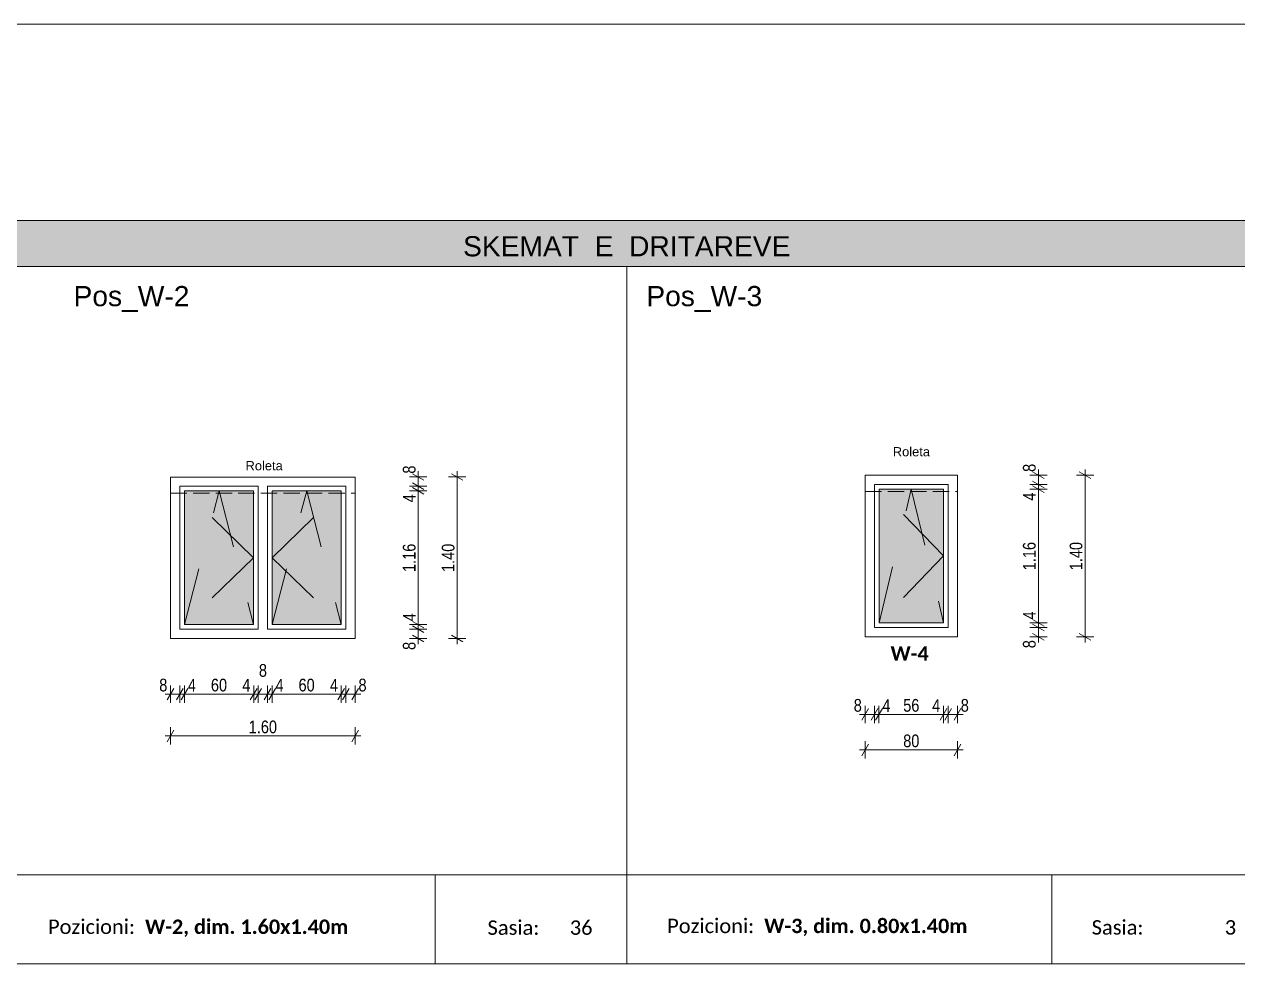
# Model space of a CAD drawing. Header units: feet. Extents: x 2825558 to 2855142, y -68908 to -43151.
# Drawn here: x 2833670 to 2844194, y -51298 to -43151 of the extents above; entities that cross this region are included whole.
import ezdxf

# ---------------------------------------------------------------- set-up
doc = ezdxf.new("R2010")
doc.units = ezdxf.units.FT
doc.header["$MEASUREMENT"] = 0
doc.linetypes.add('Hidden Line', pattern=[195.611112, 141.111112, -54.5])
doc.linetypes.add('thk_line_type', pattern=[1000, 500, -500])
doc.layers.add('Dimensioning - General', color=7, linetype='Continuous')
for name, color, linetype, lineweight in [('Dimensioning - General_Pen_No__1', 7, 'Continuous', 0), ('Lines_Pen_No__41', 7, 'Continuous', 0), ('Shell - Roof_Pen_No__21', 7, 'Continuous', 0), ('Shell - Roof_Pen_No__41', 7, 'Continuous', 0), ('Structural - Bearing_Pen_No__1', 7, 'Continuous', 0), ('Text blocks_Pen_No__1', 7, 'Continuous', 0)]:
    doc.layers.add(name, color=color, linetype=linetype, lineweight=lineweight)
for name, color, linetype, lineweight, true_color in [('Lines_Pen_No__3', 7, 'Continuous', 0, 0xff6600), ('Structural - Bearing_Pen_No__102', 7, 'Continuous', 0, 0xcccccc), ('Structural - Bearing_Pen_No__105', 7, 'Continuous', 0, 0xcae6ff)]:
    doc.layers.add(name, color=color, linetype=linetype, lineweight=lineweight, true_color=true_color)
doc.styles.add('GENERATED_STYLE_1', font='ARIALN.TTF')
doc.styles.add('GENERATED_STYLE_2', font='arial.ttf')
doc.styles.add('GENERATED_STYLE_4', font='calibrib.ttf')
doc.styles.add('GENERATED_STYLE_6', font='calibri.ttf')
doc.dimstyles.new('GENERATED_STYLE__1', dxfattribs={"dimtxt": 110.000002, "dimasz": 76, "dimexe": 0.18, "dimexo": 3, "dimgap": 0.09, "dimtad": 1, "dimlfac": 0.001, "dimzin": 0, "dimdsep": 46, "dimtxsty": 'GENERATED_STYLE_1', "dimblk": 'ARROWHEAD_2', "dimblk1": 'ARROWHEAD_2', "dimblk2": 'ARROWHEAD_2', "dimcen": 0.09, "dimclrd": 7, "dimclre": 7, "dimclrt": 7, "dimadec": 0, "dimazin": 0, "dimtfac": 1, "dimtdec": 4, "dimtmove": 0, "dimatfit": 3, "dimfxl": 1, "dimtolj": 1, "dimtzin": 0, "dimarcsym": 0})
doc.dimstyles.new('GENERATED_STYLE__2', dxfattribs={"dimtxt": 110.000002, "dimasz": 76, "dimexe": 0.18, "dimexo": 3, "dimgap": 0.09, "dimtad": 1, "dimtih": 1, "dimtoh": 1, "dimlfac": 0.001, "dimzin": 0, "dimdsep": 46, "dimtxsty": 'GENERATED_STYLE_1', "dimblk": 'ARROWHEAD_2', "dimblk1": 'ARROWHEAD_2', "dimblk2": 'ARROWHEAD_2', "dimcen": 0.09, "dimclrd": 7, "dimclre": 7, "dimclrt": 7, "dimadec": 0, "dimazin": 0, "dimtfac": 1, "dimtdec": 4, "dimtmove": 0, "dimatfit": 3, "dimfxl": 1, "dimtolj": 1, "dimtzin": 0, "dimarcsym": 0})

# ---------------------------------------------------------------- blocks, each defined once
blk = doc.blocks.new('*D17', base_point=(2247654, -76425))
at = {"layer": 'Dimensioning - General_Pen_No__1', "color": 7, "linetype": 'Continuous', "lineweight": 0, "transparency": 16777216}
for p, q in [((2837162, -48397), (2837012, -48397)), ((2837037, -48369), (2837137, -48426)), ((2837087, -48477), (2837087, -48397)), ((2837162, -48477), (2837012, -48477)), ((2837037, -48449), (2837137, -48506)), ((2837087, -48526), (2837087, -48477))]:
    blk.add_line(p, q, dxfattribs=at)
at = {"layer": 'Dimensioning - General_Pen_No__1', "color": 7, "lineweight": 0, "transparency": 16777216, "insert": (2837065, -48577), "char_height": 110, "attachment_point": 7, "rotation": 90, "style": 'GENERATED_STYLE_1'}
blk.add_mtext('\\A1;8', dxfattribs=at)
blk = doc.blocks.new('ARROWHEAD_2')
at = {"color": 0, "linetype": 'Continuous', "lineweight": 0}
for p, q in [((0, 0), (-1, 0)), ((-0.38, -0.66), (0.38, 0.66))]:
    blk.add_line(p, q, dxfattribs=at)
blk = doc.blocks.new('*D18', base_point=(2247654, -76425))
at = {"layer": 'Dimensioning - General_Pen_No__1', "color": 7, "linetype": 'Continuous', "lineweight": 0, "transparency": 16777216}
for p, q in [((2837162, -48357), (2837012, -48357)), ((2837162, -48397), (2837012, -48397)), ((2837037, -48329), (2837137, -48386)), ((2837037, -48369), (2837137, -48426)), ((2837087, -48397), (2837087, -48357))]:
    blk.add_line(p, q, dxfattribs=at)
blk = doc.blocks.new('*D19', base_point=(2247654, -76425))
at = {"layer": 'Dimensioning - General_Pen_No__1', "color": 7, "linetype": 'Continuous', "lineweight": 0, "transparency": 16777216}
for p, q in [((2837162, -47197), (2837012, -47197)), ((2837037, -47169), (2837137, -47226)), ((2837087, -48357), (2837087, -47197)), ((2837162, -48357), (2837012, -48357)), ((2837037, -48329), (2837137, -48386))]:
    blk.add_line(p, q, dxfattribs=at)
at = {"layer": 'Dimensioning - General_Pen_No__1', "color": 7, "lineweight": 0, "transparency": 16777216, "char_height": 110, "attachment_point": 7, "rotation": 90, "style": 'GENERATED_STYLE_1'}
for s, insert in [('\\A1;4', (2837065, -47297)), ('\\A1;1.16', (2837065, -47901)), ('\\A1;4', (2837065, -48328))]:
    blk.add_mtext(s, dxfattribs=dict(at, insert=insert))
blk = doc.blocks.new('*D20', base_point=(2247654, -76425))
at = {"layer": 'Dimensioning - General_Pen_No__1', "color": 7, "linetype": 'Continuous', "lineweight": 0, "transparency": 16777216}
for p, q in [((2837037, -47129), (2837137, -47186)), ((2837162, -47157), (2837012, -47157)), ((2837162, -47197), (2837012, -47197)), ((2837037, -47169), (2837137, -47226)), ((2837087, -47197), (2837087, -47157))]:
    blk.add_line(p, q, dxfattribs=at)
blk = doc.blocks.new('*D21', base_point=(2247654, -76425))
at = {"layer": 'Dimensioning - General_Pen_No__1', "color": 7, "linetype": 'Continuous', "lineweight": 0, "transparency": 16777216}
for p, q in [((2837087, -47077), (2837087, -47028)), ((2837162, -47077), (2837012, -47077)), ((2837137, -47106), (2837037, -47049)), ((2837037, -47129), (2837137, -47186)), ((2837087, -47157), (2837087, -47077)), ((2837162, -47157), (2837012, -47157))]:
    blk.add_line(p, q, dxfattribs=at)
at = {"layer": 'Dimensioning - General_Pen_No__1', "color": 7, "lineweight": 0, "transparency": 16777216, "insert": (2837065, -47048), "char_height": 110, "attachment_point": 7, "rotation": 90, "style": 'GENERATED_STYLE_1'}
blk.add_mtext('\\A1;8', dxfattribs=at)
blk = doc.blocks.new('*D22', base_point=(2247654, -76425))
at = {"layer": 'Dimensioning - General_Pen_No__1', "color": 7, "linetype": 'Continuous', "lineweight": 0, "transparency": 16777216}
for p, q in [((2837425, -47077), (2837425, -47028)), ((2837500, -47077), (2837350, -47077)), ((2837475, -47106), (2837375, -47049)), ((2837425, -48477), (2837425, -47077)), ((2837500, -48477), (2837350, -48477)), ((2837375, -48449), (2837475, -48506)), ((2837425, -48526), (2837425, -48477))]:
    blk.add_line(p, q, dxfattribs=at)
at = {"layer": 'Dimensioning - General_Pen_No__1', "color": 7, "lineweight": 0, "transparency": 16777216, "insert": (2837403, -47901), "char_height": 110, "attachment_point": 7, "rotation": 90, "style": 'GENERATED_STYLE_1'}
blk.add_mtext('\\A1;1.40', dxfattribs=at)
blk = doc.blocks.new('*D23', base_point=(2247654, -76425))
at = {"layer": 'Dimensioning - General_Pen_No__1', "color": 7, "linetype": 'Continuous', "lineweight": 0, "transparency": 16777216}
for p, q in [((2834969, -48910), (2834911, -49010)), ((2834940, -49035), (2834940, -48885)), ((2835049, -48910), (2834991, -49010)), ((2835020, -49035), (2835020, -48885)), ((2834891, -48960), (2834940, -48960)), ((2834940, -48960), (2835020, -48960))]:
    blk.add_line(p, q, dxfattribs=at)
at = {"layer": 'Dimensioning - General_Pen_No__1', "color": 7, "lineweight": 0, "transparency": 16777216, "insert": (2834841, -48938), "char_height": 110, "attachment_point": 7, "style": 'GENERATED_STYLE_1'}
blk.add_mtext('\\A1;8', dxfattribs=at)
blk = doc.blocks.new('*D24', base_point=(2247654, -76425))
at = {"layer": 'Dimensioning - General_Pen_No__1', "color": 7, "linetype": 'Continuous', "lineweight": 0, "transparency": 16777216}
for p, q in [((2835049, -48910), (2834991, -49010)), ((2835020, -49035), (2835020, -48885)), ((2835089, -48910), (2835031, -49010)), ((2835060, -49035), (2835060, -48885)), ((2835020, -48960), (2835060, -48960))]:
    blk.add_line(p, q, dxfattribs=at)
blk = doc.blocks.new('*D25', base_point=(2247654, -76425))
at = {"layer": 'Dimensioning - General_Pen_No__1', "color": 7, "linetype": 'Continuous', "lineweight": 0, "transparency": 16777216}
for p, q in [((2835089, -48910), (2835031, -49010)), ((2835060, -49035), (2835060, -48885)), ((2835689, -48910), (2835631, -49010)), ((2835660, -49035), (2835660, -48885)), ((2835060, -48960), (2835660, -48960))]:
    blk.add_line(p, q, dxfattribs=at)
at = {"layer": 'Dimensioning - General_Pen_No__1', "color": 7, "lineweight": 0, "transparency": 16777216, "char_height": 110, "attachment_point": 7, "style": 'GENERATED_STYLE_1'}
for s, insert in [('\\A1;4', (2835089, -48938)), ('\\A1;60', (2835289, -48938)), ('\\A1;4', (2835561, -48938))]:
    blk.add_mtext(s, dxfattribs=dict(at, insert=insert))
blk = doc.blocks.new('*D26', base_point=(2247654, -76425))
at = {"layer": 'Dimensioning - General_Pen_No__1', "color": 7, "linetype": 'Continuous', "lineweight": 0, "transparency": 16777216}
for p, q in [((2835689, -48910), (2835631, -49010)), ((2835660, -49035), (2835660, -48885)), ((2835729, -48910), (2835671, -49010)), ((2835700, -49035), (2835700, -48885)), ((2835660, -48960), (2835700, -48960))]:
    blk.add_line(p, q, dxfattribs=at)
blk = doc.blocks.new('*D27', base_point=(2247654, -76425))
at = {"layer": 'Dimensioning - General_Pen_No__1', "color": 7, "linetype": 'Continuous', "lineweight": 0, "transparency": 16777216}
for p, q in [((2835729, -48910), (2835671, -49010)), ((2835700, -49035), (2835700, -48885)), ((2835809, -48910), (2835751, -49010)), ((2835780, -49035), (2835780, -48885)), ((2835700, -48960), (2835780, -48960))]:
    blk.add_line(p, q, dxfattribs=at)
at = {"layer": 'Dimensioning - General_Pen_No__1', "color": 7, "lineweight": 0, "transparency": 16777216, "insert": (2835705, -48811), "char_height": 110, "attachment_point": 7, "style": 'GENERATED_STYLE_1'}
blk.add_mtext('\\A1;8', dxfattribs=at)
blk = doc.blocks.new('*D28', base_point=(2247654, -76425))
at = {"layer": 'Dimensioning - General_Pen_No__1', "color": 7, "linetype": 'Continuous', "lineweight": 0, "transparency": 16777216}
for p, q in [((2835809, -48910), (2835751, -49010)), ((2835780, -49035), (2835780, -48885)), ((2835849, -48910), (2835791, -49010)), ((2835820, -49035), (2835820, -48885)), ((2835780, -48960), (2835820, -48960))]:
    blk.add_line(p, q, dxfattribs=at)
blk = doc.blocks.new('*D29', base_point=(2247654, -76425))
at = {"layer": 'Dimensioning - General_Pen_No__1', "color": 7, "linetype": 'Continuous', "lineweight": 0, "transparency": 16777216}
for p, q in [((2835849, -48910), (2835791, -49010)), ((2835820, -49035), (2835820, -48885)), ((2836449, -48910), (2836391, -49010)), ((2836420, -49035), (2836420, -48885)), ((2835820, -48960), (2836420, -48960))]:
    blk.add_line(p, q, dxfattribs=at)
at = {"layer": 'Dimensioning - General_Pen_No__1', "color": 7, "lineweight": 0, "transparency": 16777216, "char_height": 110, "attachment_point": 7, "style": 'GENERATED_STYLE_1'}
for s, insert in [('\\A1;4', (2835849, -48938)), ('\\A1;60', (2836049, -48938)), ('\\A1;4', (2836321, -48938))]:
    blk.add_mtext(s, dxfattribs=dict(at, insert=insert))
blk = doc.blocks.new('*D30', base_point=(2247654, -76425))
at = {"layer": 'Dimensioning - General_Pen_No__1', "color": 7, "linetype": 'Continuous', "lineweight": 0, "transparency": 16777216}
for p, q in [((2836449, -48910), (2836391, -49010)), ((2836420, -49035), (2836420, -48885)), ((2836489, -48910), (2836431, -49010)), ((2836460, -49035), (2836460, -48885)), ((2836420, -48960), (2836460, -48960))]:
    blk.add_line(p, q, dxfattribs=at)
blk = doc.blocks.new('*D31', base_point=(2247654, -76425))
at = {"layer": 'Dimensioning - General_Pen_No__1', "color": 7, "linetype": 'Continuous', "lineweight": 0, "transparency": 16777216}
for p, q in [((2836489, -48910), (2836431, -49010)), ((2836460, -49035), (2836460, -48885)), ((2836511, -49010), (2836569, -48910)), ((2836540, -49035), (2836540, -48885)), ((2836460, -48960), (2836540, -48960)), ((2836540, -48960), (2836589, -48960))]:
    blk.add_line(p, q, dxfattribs=at)
at = {"layer": 'Dimensioning - General_Pen_No__1', "color": 7, "lineweight": 0, "transparency": 16777216, "insert": (2836569, -48938), "char_height": 110, "attachment_point": 7, "style": 'GENERATED_STYLE_1'}
blk.add_mtext('\\A1;8', dxfattribs=at)
blk = doc.blocks.new('*D32', base_point=(2247654, -76425))
at = {"layer": 'Dimensioning - General_Pen_No__1', "color": 7, "linetype": 'Continuous', "lineweight": 0, "transparency": 16777216}
for p, q in [((2834940, -49398), (2834940, -49248)), ((2836540, -49398), (2836540, -49248)), ((2834891, -49323), (2834940, -49323)), ((2834969, -49273), (2834911, -49373)), ((2834940, -49323), (2836540, -49323)), ((2836511, -49373), (2836569, -49273)), ((2836540, -49323), (2836589, -49323))]:
    blk.add_line(p, q, dxfattribs=at)
at = {"layer": 'Dimensioning - General_Pen_No__1', "color": 7, "lineweight": 0, "transparency": 16777216, "insert": (2835617, -49301), "char_height": 110, "attachment_point": 7, "style": 'GENERATED_STYLE_1'}
blk.add_mtext('\\A1;1.60', dxfattribs=at)
blk = doc.blocks.new('*D162', base_point=(2247654, -76425))
at = {"layer": 'Dimensioning - General_Pen_No__1', "color": 7, "linetype": 'Continuous', "lineweight": 0, "transparency": 16777216}
for p, q in [((2840914, -49136), (2840963, -49136)), ((2840992, -49086), (2840934, -49186)), ((2840963, -49211), (2840963, -49061)), ((2840963, -49136), (2841043, -49136)), ((2841072, -49086), (2841014, -49186)), ((2841043, -49211), (2841043, -49061))]:
    blk.add_line(p, q, dxfattribs=at)
at = {"layer": 'Dimensioning - General_Pen_No__1', "color": 7, "lineweight": 0, "transparency": 16777216, "insert": (2840864, -49114), "char_height": 110, "attachment_point": 7, "style": 'GENERATED_STYLE_1'}
blk.add_mtext('\\A1;8', dxfattribs=at)
blk = doc.blocks.new('*D163', base_point=(2247654, -76425))
at = {"layer": 'Dimensioning - General_Pen_No__1', "color": 7, "linetype": 'Continuous', "lineweight": 0, "transparency": 16777216}
for p, q in [((2841072, -49086), (2841014, -49186)), ((2841043, -49211), (2841043, -49061)), ((2841043, -49136), (2841083, -49136)), ((2841112, -49086), (2841054, -49186)), ((2841083, -49211), (2841083, -49061))]:
    blk.add_line(p, q, dxfattribs=at)
blk = doc.blocks.new('*D164', base_point=(2247654, -76425))
at = {"layer": 'Dimensioning - General_Pen_No__1', "color": 7, "linetype": 'Continuous', "lineweight": 0, "transparency": 16777216}
for p, q in [((2841112, -49086), (2841054, -49186)), ((2841083, -49211), (2841083, -49061)), ((2841083, -49136), (2841643, -49136)), ((2841672, -49086), (2841614, -49186)), ((2841643, -49211), (2841643, -49061))]:
    blk.add_line(p, q, dxfattribs=at)
at = {"layer": 'Dimensioning - General_Pen_No__1', "color": 7, "lineweight": 0, "transparency": 16777216, "char_height": 110, "attachment_point": 7, "style": 'GENERATED_STYLE_1'}
for s, insert in [('\\A1;4', (2841112, -49114)), ('\\A1;56', (2841293, -49114)), ('\\A1;4', (2841544, -49114))]:
    blk.add_mtext(s, dxfattribs=dict(at, insert=insert))
blk = doc.blocks.new('*D165', base_point=(2247654, -76425))
at = {"layer": 'Dimensioning - General_Pen_No__1', "color": 7, "linetype": 'Continuous', "lineweight": 0, "transparency": 16777216}
for p, q in [((2841672, -49086), (2841614, -49186)), ((2841643, -49211), (2841643, -49061)), ((2841643, -49136), (2841683, -49136)), ((2841712, -49086), (2841654, -49186)), ((2841683, -49211), (2841683, -49061))]:
    blk.add_line(p, q, dxfattribs=at)
blk = doc.blocks.new('*D166', base_point=(2247654, -76425))
at = {"layer": 'Dimensioning - General_Pen_No__1', "color": 7, "linetype": 'Continuous', "lineweight": 0, "transparency": 16777216}
for p, q in [((2841712, -49086), (2841654, -49186)), ((2841683, -49211), (2841683, -49061)), ((2841683, -49136), (2841763, -49136)), ((2841734, -49186), (2841792, -49086)), ((2841763, -49211), (2841763, -49061)), ((2841763, -49136), (2841812, -49136))]:
    blk.add_line(p, q, dxfattribs=at)
at = {"layer": 'Dimensioning - General_Pen_No__1', "color": 7, "lineweight": 0, "transparency": 16777216, "insert": (2841792, -49114), "char_height": 110, "attachment_point": 7, "style": 'GENERATED_STYLE_1'}
blk.add_mtext('\\A1;8', dxfattribs=at)
blk = doc.blocks.new('*D167', base_point=(2247654, -76425))
at = {"layer": 'Dimensioning - General_Pen_No__1', "color": 7, "linetype": 'Continuous', "lineweight": 0, "transparency": 16777216}
for p, q in [((2840914, -49444), (2840963, -49444)), ((2840992, -49394), (2840934, -49494)), ((2840963, -49519), (2840963, -49369)), ((2840963, -49444), (2841763, -49444)), ((2841734, -49494), (2841792, -49394)), ((2841763, -49519), (2841763, -49369)), ((2841763, -49444), (2841812, -49444))]:
    blk.add_line(p, q, dxfattribs=at)
at = {"layer": 'Dimensioning - General_Pen_No__1', "color": 7, "lineweight": 0, "transparency": 16777216, "insert": (2841293, -49422), "char_height": 110, "attachment_point": 7, "style": 'GENERATED_STYLE_1'}
blk.add_mtext('\\A1;80', dxfattribs=at)
blk = doc.blocks.new('*D168', base_point=(2247654, -76425))
at = {"layer": 'Dimensioning - General_Pen_No__1', "color": 7, "linetype": 'Continuous', "lineweight": 0, "transparency": 16777216}
for p, q in [((2842540, -48382), (2842390, -48382)), ((2842415, -48353), (2842515, -48411)), ((2842465, -48462), (2842465, -48382)), ((2842540, -48462), (2842390, -48462)), ((2842415, -48433), (2842515, -48491)), ((2842465, -48511), (2842465, -48462))]:
    blk.add_line(p, q, dxfattribs=at)
at = {"layer": 'Dimensioning - General_Pen_No__1', "color": 7, "lineweight": 0, "transparency": 16777216, "insert": (2842443, -48562), "char_height": 110, "attachment_point": 7, "rotation": 90, "style": 'GENERATED_STYLE_1'}
blk.add_mtext('\\A1;8', dxfattribs=at)
blk = doc.blocks.new('*D169', base_point=(2247654, -76425))
at = {"layer": 'Dimensioning - General_Pen_No__1', "color": 7, "linetype": 'Continuous', "lineweight": 0, "transparency": 16777216}
for p, q in [((2842540, -48342), (2842390, -48342)), ((2842540, -48382), (2842390, -48382)), ((2842415, -48313), (2842515, -48371)), ((2842415, -48353), (2842515, -48411)), ((2842465, -48382), (2842465, -48342))]:
    blk.add_line(p, q, dxfattribs=at)
blk = doc.blocks.new('*D170', base_point=(2247654, -76425))
at = {"layer": 'Dimensioning - General_Pen_No__1', "color": 7, "linetype": 'Continuous', "lineweight": 0, "transparency": 16777216}
for p, q in [((2842540, -47182), (2842390, -47182)), ((2842415, -47153), (2842515, -47211)), ((2842465, -48342), (2842465, -47182)), ((2842540, -48342), (2842390, -48342)), ((2842415, -48313), (2842515, -48371))]:
    blk.add_line(p, q, dxfattribs=at)
at = {"layer": 'Dimensioning - General_Pen_No__1', "color": 7, "lineweight": 0, "transparency": 16777216, "char_height": 110, "attachment_point": 7, "rotation": 90, "style": 'GENERATED_STYLE_1'}
for s, insert in [('\\A1;4', (2842443, -47282)), ('\\A1;1.16', (2842443, -47886)), ('\\A1;4', (2842443, -48313))]:
    blk.add_mtext(s, dxfattribs=dict(at, insert=insert))
blk = doc.blocks.new('*D171', base_point=(2247654, -76425))
at = {"layer": 'Dimensioning - General_Pen_No__1', "color": 7, "linetype": 'Continuous', "lineweight": 0, "transparency": 16777216}
for p, q in [((2842540, -47142), (2842390, -47142)), ((2842415, -47113), (2842515, -47171)), ((2842465, -47182), (2842465, -47142)), ((2842540, -47182), (2842390, -47182)), ((2842415, -47153), (2842515, -47211))]:
    blk.add_line(p, q, dxfattribs=at)
blk = doc.blocks.new('*D172', base_point=(2247654, -76425))
at = {"layer": 'Dimensioning - General_Pen_No__1', "color": 7, "linetype": 'Continuous', "lineweight": 0, "transparency": 16777216}
for p, q in [((2842515, -47091), (2842415, -47033)), ((2842465, -47062), (2842465, -47013)), ((2842540, -47062), (2842390, -47062)), ((2842540, -47142), (2842390, -47142)), ((2842415, -47113), (2842515, -47171)), ((2842465, -47142), (2842465, -47062))]:
    blk.add_line(p, q, dxfattribs=at)
at = {"layer": 'Dimensioning - General_Pen_No__1', "color": 7, "lineweight": 0, "transparency": 16777216, "insert": (2842443, -47033), "char_height": 110, "attachment_point": 7, "rotation": 90, "style": 'GENERATED_STYLE_1'}
blk.add_mtext('\\A1;8', dxfattribs=at)
blk = doc.blocks.new('*D173', base_point=(2247654, -76425))
at = {"layer": 'Dimensioning - General_Pen_No__1', "color": 7, "linetype": 'Continuous', "lineweight": 0, "transparency": 16777216}
for p, q in [((2842920, -47091), (2842820, -47033)), ((2842870, -47062), (2842870, -47013)), ((2842945, -47062), (2842795, -47062)), ((2842870, -48462), (2842870, -47062)), ((2842945, -48462), (2842795, -48462)), ((2842820, -48433), (2842920, -48491)), ((2842870, -48511), (2842870, -48462))]:
    blk.add_line(p, q, dxfattribs=at)
at = {"layer": 'Dimensioning - General_Pen_No__1', "color": 7, "lineweight": 0, "transparency": 16777216, "insert": (2842848, -47886), "char_height": 110, "attachment_point": 7, "rotation": 90, "style": 'GENERATED_STYLE_1'}
blk.add_mtext('\\A1;1.40', dxfattribs=at)

msp = doc.modelspace()

# ---------------------------------------------------------------- hatches: boundary and pattern name
at = {"layer": 'Structural - Bearing_Pen_No__102', "linetype": 'Continuous', "lineweight": 0, "true_color": 0xf2f2f2}
msp.add_hatch(color=7, dxfattribs=at).paths.add_polyline_path([(2849504.754, -44852.018), (2828569.835, -44852.018), (2828569.835, -45252.795), (2849504.754, -45252.795)])
at = {"layer": 'Structural - Bearing_Pen_No__105', "linetype": 'Continuous', "lineweight": 0, "true_color": 0xf1f8ff}
for points in [[(2835659.895, -47197.378), (2835059.895, -47197.378), (2835059.895, -48357.378), (2835659.895, -48357.378)], [(2835819.895, -47197.378), (2835819.895, -48357.378), (2836419.895, -48357.378), (2836419.895, -47197.378)], [(2841643.208, -48342.314), (2841643.208, -47182.314), (2841083.208, -47182.314), (2841083.208, -48342.314)]]:
    msp.add_hatch(color=7, dxfattribs=at).paths.add_polyline_path(points)

# ---------------------------------------------------------------- linework, layer by layer
at = {"layer": 'Lines_Pen_No__3', "color": 30, "linetype": 'Hidden Line', "lineweight": 0, "true_color": 0xff6600}
for p, q in [((2836539.895, -47077.378), (2834939.895, -47077.378)), ((2834939.895, -47217.378), (2834939.895, -47077.378)), ((2836539.895, -47217.378), (2836539.895, -47077.378)), ((2840963.208, -47202.314), (2840963.208, -47062.314)), ((2841763.208, -47062.314), (2840963.208, -47062.314)), ((2834939.895, -47217.378), (2836539.895, -47217.378)), ((2840963.208, -47202.314), (2841763.208, -47202.314))]:
    msp.add_line(p, q, dxfattribs=at)
at = {"layer": 'Lines_Pen_No__41', "color": 7, "linetype": 'Continuous', "lineweight": 0}
for p, q in [((2838896.345, -45252.795), (2838896.345, -51298.059)), ((2835659.895, -48357.378), (2835659.895, -47197.378)), ((2835699.895, -48397.378), (2835699.895, -47157.378)), ((2835779.895, -48397.378), (2835779.895, -47157.378)), ((2835819.895, -48357.378), (2835819.895, -47197.378)), ((2828569.835, -51298.059), (2836414.814, -51298.059)), ((2836054.222, -51298.059), (2842150.511, -51298.059)), ((2842150.511, -51298.059), (2843913.145, -51298.059)), ((2843913.145, -51298.059), (2849504.754, -51298.059))]:
    msp.add_line(p, q, dxfattribs=at)
at = {"layer": 'Lines_Pen_No__41', "color": 7, "linetype": 'thk_line_type', "lineweight": 0}
for p, q in [((2835659.895, -47777.378), (2835059.895, -47197.378)), ((2835059.895, -48357.378), (2835359.895, -47197.378)), ((2835359.895, -47197.378), (2835659.895, -48357.378)), ((2835819.895, -47777.378), (2836419.895, -47197.378)), ((2835819.895, -48357.378), (2836119.895, -47197.378)), ((2836119.895, -47197.378), (2836419.895, -48357.378)), ((2841643.208, -47762.314), (2841083.208, -47182.314)), ((2841083.208, -48342.314), (2841363.208, -47182.314)), ((2841363.208, -47182.314), (2841643.208, -48342.314)), ((2841643.208, -47762.314), (2841083.208, -48342.314)), ((2835659.895, -47777.378), (2835059.895, -48357.378)), ((2835819.895, -47777.378), (2836419.895, -48357.378))]:
    msp.add_line(p, q, dxfattribs=at)
at = {"layer": 'Lines_Pen_No__41', "color": 7, "linetype": 'Continuous', "lineweight": 0}
for points in [[(2834939.895, -48477.378), (2836539.895, -48477.378), (2836539.895, -47077.378), (2834939.895, -47077.378)], [(2840963.208, -47062.314), (2841763.208, -47062.314), (2841763.208, -48462.314), (2840963.208, -48462.314)], [(2841043.208, -47142.314), (2841683.208, -47142.314), (2841683.208, -48382.314), (2841043.208, -48382.314)], [(2841083.208, -47182.314), (2841643.208, -47182.314), (2841643.208, -48342.314), (2841083.208, -48342.314)]]:
    msp.add_lwpolyline(points, close=True, dxfattribs=at)
for points in [[(2835699.895, -47157.378), (2835019.895, -47157.378), (2835019.895, -48397.378), (2835699.895, -48397.378)], [(2835659.895, -47197.378), (2835059.895, -47197.378), (2835059.895, -48357.378), (2835659.895, -48357.378)], [(2835779.895, -48397.378), (2836459.895, -48397.378), (2836459.895, -47157.378), (2835779.895, -47157.378)], [(2835819.895, -48357.378), (2836419.895, -48357.378), (2836419.895, -47197.378), (2835819.895, -47197.378)]]:
    msp.add_lwpolyline(points, dxfattribs=at)
at = {"layer": 'Shell - Roof_Pen_No__21', "color": 7, "linetype": 'Continuous', "lineweight": 0}
msp.add_line((2855057.579, -43151.285), (2825557.579, -43151.285), dxfattribs=at)
at = {"layer": 'Shell - Roof_Pen_No__41', "color": 7, "linetype": 'Continuous', "lineweight": 0}
for p, q in [((2828569.835, -50526.21), (2844082.022, -50526.21)), ((2837233.097, -50526.21), (2837233.097, -51298.059)), ((2842581.574, -50526.21), (2842581.574, -51298.059)), ((2843913.145, -50526.21), (2849504.754, -50526.21))]:
    msp.add_line(p, q, dxfattribs=at)
at = {"layer": 'Structural - Bearing_Pen_No__1', "color": 7, "linetype": 'Continuous', "lineweight": 0, "flags": 128}
for points in [[(2849504.754, -44852.018), (2828569.835, -44852.018), (2828569.835, -45252.795), (2849504.754, -45252.795)], [(2835659.895, -47197.378), (2835059.895, -47197.378), (2835059.895, -48357.378), (2835659.895, -48357.378)], [(2835819.895, -47197.378), (2835819.895, -48357.378), (2836419.895, -48357.378), (2836419.895, -47197.378)], [(2841643.208, -48342.314), (2841643.208, -47182.314), (2841083.208, -47182.314), (2841083.208, -48342.314)]]:
    msp.add_lwpolyline(points, close=True, dxfattribs=at)

# ---------------------------------------------------------------- texts
at = {"layer": 'Dimensioning - General_Pen_No__1', "color": 7, "linetype": 'Continuous', "lineweight": 0, "char_height": 80, "attachment_point": 2, "style": 'GENERATED_STYLE_2'}
for insert in [(2841364.095, -46818.05), (2835750.836, -46939.252)]:
    msp.add_mtext('\\A1;Roleta ', dxfattribs=dict(at, insert=insert))
at = {"layer": 'Text blocks_Pen_No__1', "color": 7, "linetype": 'Continuous', "lineweight": 0}
for s, insert, char_height, attachment_point, style in [('\\A1;SKEMAT  E  DRITAREVE  ', (2837475.895, -44988.872), 175, 1, 'GENERATED_STYLE_2'), ('\\A1;Pos_W-2', (2834600.447, -45420.961), 175, 2, 'GENERATED_STYLE_2'), ('\\A1;Pos_W-3\\P', (2839065.068, -45420.961), 175, 1, 'GENERATED_STYLE_2'), ('\\A1;W-4', (2841183.126, -48545.418), 125, 1, 'GENERATED_STYLE_4'), ('\\A1;Pozicioni: {\\fCalibri|b1|i0|c0|p34; W-2, dim. 1.60x1.40m}', (2833876.244, -50914.692), 125, 1, 'GENERATED_STYLE_6'), ('\\A1;Sasia:      36', (2837687.868, -50922.45), 125, 1, 'GENERATED_STYLE_6'), ('\\A1;Pozicioni: {\\fCalibri|b1|i0|c0|p34; W-3, dim. 0.80x1.40m}', (2839245.975, -50907.613), 125, 1, 'GENERATED_STYLE_6'), ('\\A1;Sasia:                3', (2842927.381, -50920.457), 125, 1, 'GENERATED_STYLE_6')]:
    msp.add_mtext(s, dxfattribs=dict(at, insert=insert, char_height=char_height, attachment_point=attachment_point, style=style))

# ---------------------------------------------------------------- dimensions: what is measured, and where the dimension line sits
at = {"layer": 'Dimensioning - General', "color": 7, "linetype": 'Continuous', "lineweight": 0}
for base, p1, p2, picture, middle in [((2837087.086, -47077.378), (2836459.895, -47157.378), (2836539.895, -47077.378), '*D21', (2837010.086, -47006.548)), ((2837424.531, -47077.378), (2836539.895, -48477.378), (2836539.895, -47077.378), '*D22', (2837347.531, -47757.708)), ((2842464.936, -47062.314), (2841683.208, -47142.314), (2841763.208, -47062.314), '*D172', (2842387.936, -46991.484)), ((2842870.313, -47062.314), (2841763.208, -48462.314), (2841763.208, -47062.314), '*D173', (2842793.313, -47742.644)), ((2837087.086, -47157.378), (2836419.895, -47197.378), (2836459.895, -47157.378), '*D20', (2837010.086, -47254.749)), ((2842464.936, -47142.314), (2841643.208, -47182.314), (2841683.208, -47142.314), '*D171', (2842387.936, -47239.685)), ((2837087.086, -47197.378), (2836419.895, -48357.378), (2836419.895, -47197.378), '*D19', (2837010.086, -47757.708)), ((2842464.936, -47182.314), (2841643.208, -48342.314), (2841643.208, -47182.314), '*D170', (2842387.936, -47742.644)), ((2837087.086, -48357.378), (2836459.895, -48397.378), (2836419.895, -48357.378), '*D18', (2837010.086, -48286.548)), ((2842464.936, -48342.314), (2841683.208, -48382.314), (2841643.208, -48342.314), '*D169', (2842387.936, -48271.484)), ((2837087.086, -48397.378), (2836539.895, -48477.378), (2836459.895, -48397.378), '*D17', (2837010.086, -48534.749)), ((2842464.936, -48382.314), (2841763.208, -48462.314), (2841683.208, -48382.314), '*D168', (2842387.936, -48519.685))]:
    dim = msp.add_linear_dim(base=base, p1=p1, p2=p2, angle=90, dimstyle='GENERATED_STYLE__1', dxfattribs=at)
    dim.commit()
    dim.dimension.update_dxf_attribs({"geometry": picture, "text_midpoint": middle, "dimtype": 160, "text_rotation": 90})
for base, p1, p2, picture, middle in [((2835019.895, -48959.563), (2834939.895, -48477.378), (2835019.895, -48397.378), '*D23', (2834882.524, -48882.563)), ((2835059.895, -48959.563), (2835019.895, -48397.378), (2835059.895, -48357.378), '*D24', (2835130.724, -48882.563)), ((2835659.895, -48959.563), (2835059.895, -48357.378), (2835659.895, -48357.378), '*D25', (2835373.353, -48882.563)), ((2835699.895, -48959.563), (2835659.895, -48357.378), (2835699.895, -48397.378), '*D26', (2835602.524, -48882.563)), ((2835779.895, -48959.563), (2835699.895, -48397.378), (2835779.895, -48397.378), '*D27', (2835746.624, -48756.063)), ((2835819.895, -48959.563), (2835779.895, -48397.378), (2835819.895, -48357.378), '*D28', (2835890.724, -48882.563)), ((2836419.895, -48959.563), (2835819.895, -48357.378), (2836419.895, -48357.378), '*D29', (2836133.353, -48882.563)), ((2836459.895, -48959.563), (2836419.895, -48357.378), (2836459.895, -48397.378), '*D30', (2836362.524, -48882.563)), ((2836539.895, -48959.563), (2836459.895, -48397.378), (2836539.895, -48477.378), '*D31', (2836610.724, -48882.563)), ((2841043.208, -49136.204), (2840963.208, -48462.314), (2841043.208, -48382.314), '*D162', (2840905.838, -49059.204)), ((2841083.208, -49136.204), (2841043.208, -48382.314), (2841083.208, -48342.314), '*D163', (2841154.038, -49059.204)), ((2841643.208, -49136.204), (2841083.208, -48342.314), (2841643.208, -48342.314), '*D164', (2841376.667, -49059.204)), ((2841683.208, -49136.204), (2841643.208, -48342.314), (2841683.208, -48382.314), '*D165', (2841585.838, -49059.204)), ((2841763.208, -49136.204), (2841683.208, -48382.314), (2841763.208, -48462.314), '*D166', (2841834.038, -49059.204)), ((2836539.895, -49323.384), (2834939.895, -48477.378), (2836539.895, -48477.378), '*D32', (2835759.565, -49246.384)), ((2841763.208, -49444.161), (2840963.208, -48462.314), (2841763.208, -48462.314), '*D167', (2841376.667, -49367.161))]:
    dim = msp.add_linear_dim(base=base, p1=p1, p2=p2, dimstyle='GENERATED_STYLE__2', dxfattribs=at)
    dim.commit()
    dim.dimension.update_dxf_attribs({"geometry": picture, "text_midpoint": middle, "dimtype": 160})

doc.saveas('drawing.dxf')
